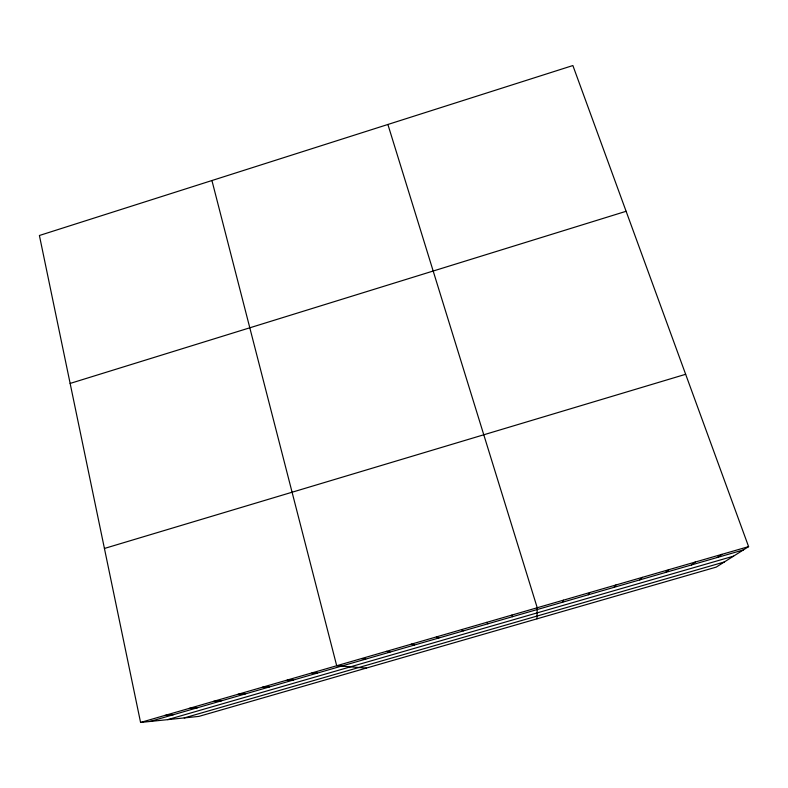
<?xml version="1.0" encoding="UTF-8"?>
<svg xmlns="http://www.w3.org/2000/svg" width="788" height="788" viewBox="0 0 788 788"><rect width="100%" height="100%" fill="white"/><g stroke="black" fill="none" stroke-linecap="round" stroke-linejoin="round"><path stroke-width="1.18" d="M536.983 618.836L537.229 607.745L387.893 124.474M562.701 602.17L563.381 600.19M588.291 594.773L589.611 592.606M613.95 587.355L615.92 584.991M639.679 579.919L642.299 577.368M665.486 572.462L668.756 569.714M691.362 564.976L695.292 562.041M717.316 557.48L721.906 554.338M748.6 546.626L716.213 567.114L198.921 716.39L140.579 722.458L39.4 235.494L572.876 65.542L748.6 546.626L140.579 722.458M70.132 383.431L626.115 211.292M104.42 548.458L685.659 374.29M150.016 721.473L743.34 549.955M167.657 719.641L733.529 556.161M184.215 717.927L724.349 561.972M164.85 715.435L173.724 714.627M189.199 708.392L197.502 707.752M213.617 701.34L221.339 700.857M238.094 694.258L245.245 693.952M262.64 687.156L269.21 687.018M287.265 680.034L293.244 680.074M311.95 672.903L317.337 673.1M366.351 668.076L336.703 665.742L211.933 180.531M361.525 658.561L365.731 659.113M386.416 651.361L390.03 652.09M411.375 644.141L414.389 645.047M436.404 636.911L438.817 637.985M461.502 629.651L463.305 630.902M486.679 622.372L487.87 623.81M511.914 615.073L512.495 616.689"/></g></svg>
